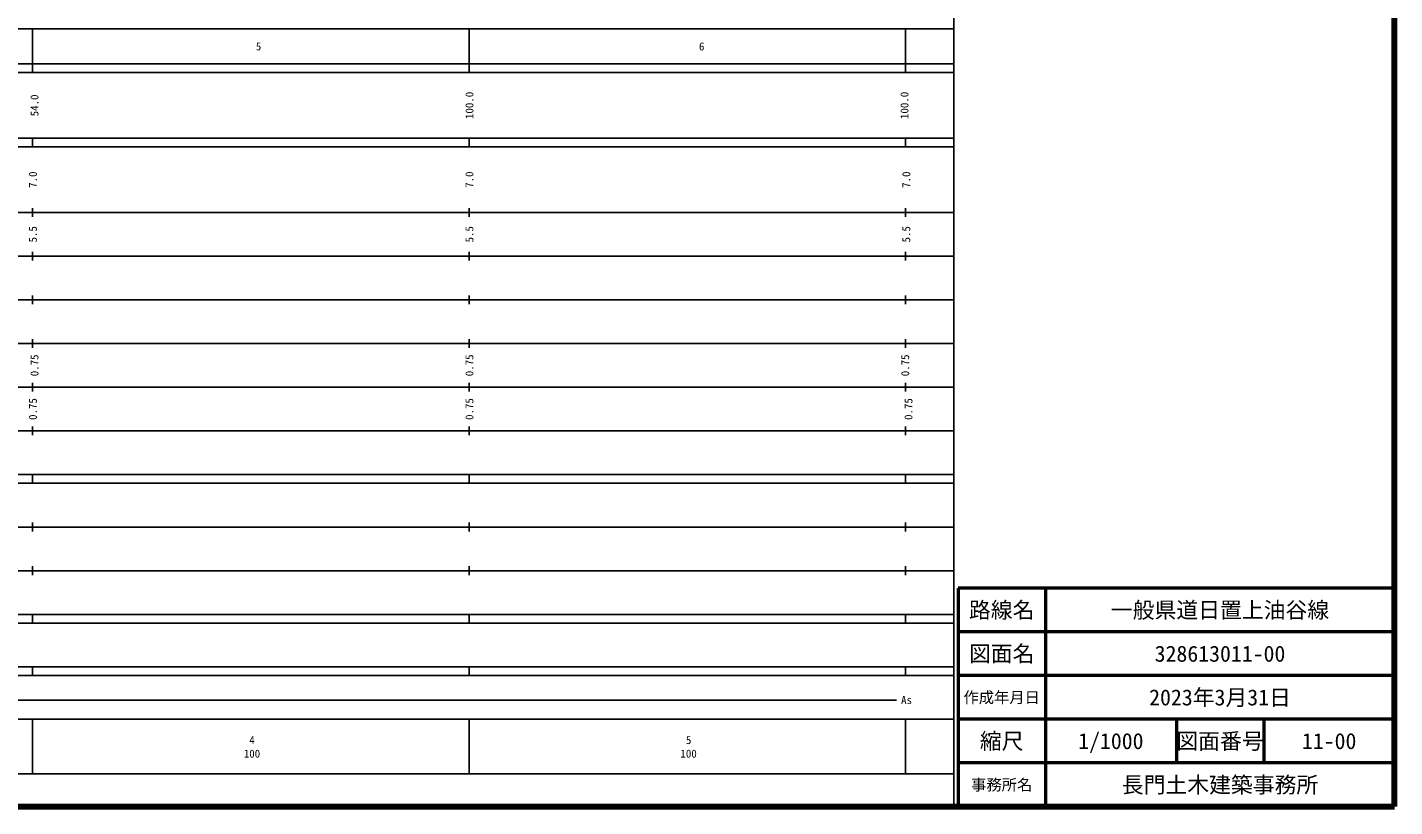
# Model space of a CAD drawing. Units: millimetres on the paper, enlarged 1000 times. Extents: x 40000 to 680000, y 20000 to 380000.
# Drawn here: x 366837 to 680000, y 20000 to 198357 of the extents above; entities that cross this region are included whole.
import ezdxf
from ezdxf.enums import TextEntityAlignment as Align

# ---------------------------------------------------------------- set-up
doc = ezdxf.new("R2010")
doc.units = ezdxf.units.MM
doc.header["$LTSCALE"] = 1000
for name, color, linetype, lineweight in [('M-TTL', 2, 'Continuous', 140), ('M-TTL-BAND', 7, 'Continuous', 25), ('M-TTL-FRAM', 2, 'Continuous', 50), ('M-TTL-LINE', 7, 'Continuous', 50), ('M-TTL-TXT', 7, 'Continuous', 13)]:
    doc.layers.add(name, color=color, linetype=linetype, lineweight=lineweight)
doc.styles.add('ＭＳ ゴシック', font='')
doc.styles.get('ＭＳ ゴシック').set_extended_font_data('MS Gothic')

msp = doc.modelspace()

# ---------------------------------------------------------------- linework, layer by layer
at = {"layer": 'M-TTL'}
for p, q in [((680000, 20000), (680000, 380000)), ((40000, 20000), (680000, 20000))]:
    msp.add_line(p, q, dxfattribs=at)
at = {"layer": 'M-TTL-BAND'}
for p, q in [((579000, 20000), (579000, 370000)), ((68000, 198000), (579000, 198000)), ((368000, 198000), (368000, 188000)), ((468000, 198000), (468000, 188000)), ((568000, 198000), (568000, 188000)), ((40000, 190000), (579000, 190000)), ((40000, 188000), (579000, 188000)), ((40000, 173000), (579000, 173000)), ((368000, 173000), (368000, 171000)), ((468000, 171000), (468000, 173000)), ((568000, 171000), (568000, 173000)), ((40000, 171000), (579000, 171000)), ((368000, 157000), (368000, 155000)), ((468000, 155000), (468000, 157000)), ((568000, 155000), (568000, 157000)), ((40000, 156000), (579000, 156000)), ((46000, 146000), (579000, 146000)), ((368000, 147000), (368000, 145000)), ((468000, 145000), (468000, 147000)), ((568000, 145000), (568000, 147000)), ((52000, 136000), (579000, 136000)), ((368000, 137000), (368000, 135000)), ((468000, 135000), (468000, 137000)), ((568000, 135000), (568000, 137000)), ((46000, 126000), (579000, 126000)), ((368000, 127000), (368000, 125000)), ((468000, 125000), (468000, 127000)), ((568000, 125000), (568000, 127000)), ((52000, 116000), (579000, 116000)), ((368000, 117000), (368000, 115000)), ((468000, 115000), (468000, 117000)), ((568000, 115000), (568000, 117000)), ((368000, 107000), (368000, 105000)), ((468000, 105000), (468000, 107000)), ((568000, 105000), (568000, 107000)), ((46000, 106000), (579000, 106000)), ((40000, 96000), (579000, 96000)), ((40000, 94000), (579000, 94000)), ((368000, 96000), (368000, 94000)), ((468000, 94000), (468000, 96000)), ((568000, 94000), (568000, 96000)), ((368000, 85000), (368000, 83000)), ((468000, 83000), (468000, 85000)), ((568000, 83000), (568000, 85000)), ((49000, 84000), (579000, 84000)), ((40000, 74000), (579000, 74000)), ((368000, 75000), (368000, 73000)), ((468000, 73000), (468000, 75000)), ((568000, 73000), (568000, 75000)), ((40000, 64000), (579000, 64000)), ((368000, 64000), (368000, 62000)), ((468000, 62000), (468000, 64000)), ((568000, 62000), (568000, 64000)), ((40000, 62000), (579000, 62000)), ((40000, 52000), (579000, 52000)), ((368000, 52000), (368000, 50000)), ((468000, 50000), (468000, 52000)), ((568000, 50000), (568000, 52000)), ((40000, 50000), (579000, 50000)), ((70805, 44406), (565903, 44406)), ((40000, 40000), (579000, 40000)), ((368000, 40000), (368000, 27500)), ((468000, 40000), (468000, 27500)), ((568000, 40000), (568000, 27500)), ((68000, 27500), (579000, 27500))]:
    msp.add_line(p, q, dxfattribs=at)
at = {"layer": 'M-TTL-FRAM'}
for p, q in [((680000, 70000), (580000, 70000)), ((580000, 70000), (580000, 20000))]:
    msp.add_line(p, q, dxfattribs=at)
at = {"layer": 'M-TTL-LINE'}
for p, q in [((600000, 70000), (600000, 20000)), ((680000, 60000), (580000, 60000)), ((680000, 50000), (580000, 50000)), ((680000, 40000), (580000, 40000)), ((630000, 40000), (630000, 30000)), ((650000, 40000), (650000, 30000)), ((680000, 30000), (580000, 30000))]:
    msp.add_line(p, q, dxfattribs=at)

# ---------------------------------------------------------------- texts
at = {"layer": 'M-TTL-BAND', "style": 'ＭＳ ゴシック'}
for s, p in [('5', (419795, 194000)), ('6', (521287, 194000)), ('As', (568201, 44406)), ('4', (418288, 35238)), ('5', (518288, 35238)), ('100', (418288, 32131)), ('100', (518288, 32131))]:
    msp.add_text(s, height=1833, dxfattribs=at).set_placement(p, align=Align.MIDDLE_CENTER)
for s, p in [('54.0', (368467, 180500)), ('100.0', (468090, 180500)), ('100.0', (567725, 180500)), ('7.0', (368092, 163500)), ('7.0', (468082, 163500)), ('7.0', (568141, 163500)), ('5.5', (368092, 151000)), ('5.5', (468082, 151000)), ('5.5', (568141, 151000)), ('0.75', (368467, 121000)), ('0.75', (468082, 121000)), ('0.75', (567891, 121000)), ('0.75', (368092, 111000)), ('0.75', (468082, 111000)), ('0.75', (568641, 111000))]:
    msp.add_text(s, height=1833, rotation=90, dxfattribs=at).set_placement(p, align=Align.MIDDLE_CENTER)
at = {"layer": 'M-TTL-TXT', "style": 'ＭＳ ゴシック'}
for s, height, p in [('路線名', 3666, (590000, 65000)), ('一般県道日置上油谷線', 3666, (640000, 65000)), ('図面名', 3666, (590000, 55000)), ('328613011-00', 3666, (640000, 55000)), ('2023年3月31日', 3666, (640000, 45000)), ('作成年月日', 2566, (590000, 45000)), ('縮尺', 3666, (590000, 35000)), ('1/1000', 3666, (615000, 35000)), ('図面番号', 3666, (640000, 35000)), ('11-00', 3666, (665000, 35000)), ('事務所名', 2566, (590000, 25000)), ('長門土木建築事務所', 3666, (640000, 25000))]:
    msp.add_text(s, height=height, dxfattribs=at).set_placement(p, align=Align.MIDDLE_CENTER)

doc.saveas('drawing.dxf')
